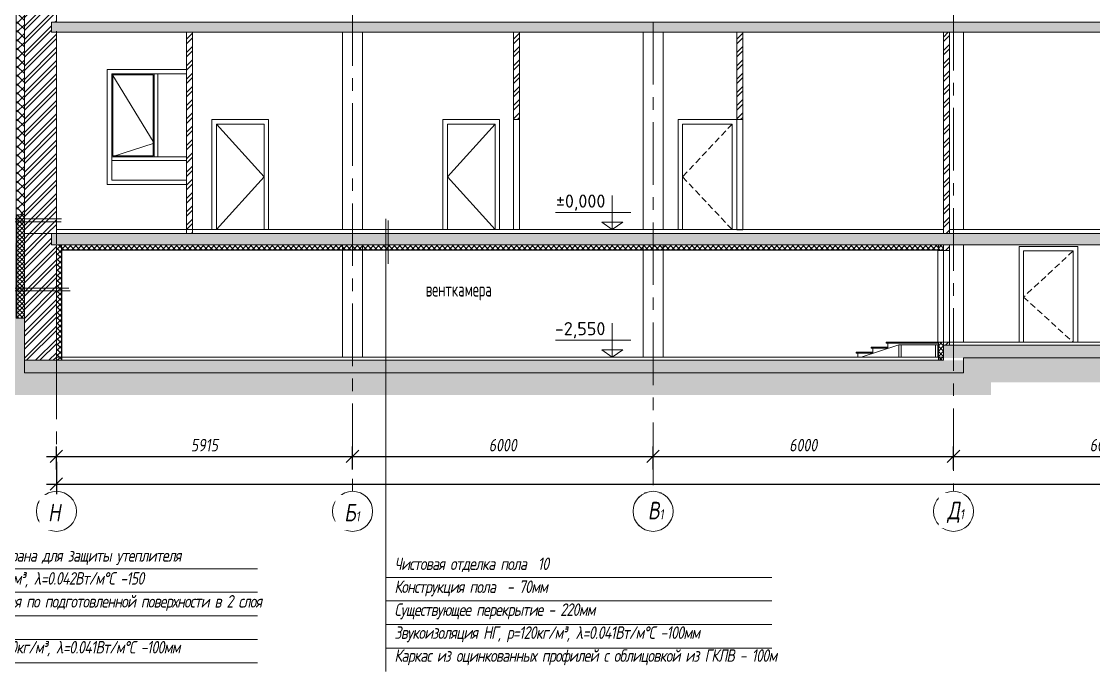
# Model space of a CAD drawing. Header units: millimetres. Extents: x 0 to 9483559, y -180456 to 305735.
# Drawn here: x 603718 to 625128, y 32553 to 45536 of the extents above; entities that cross this region are included whole.
import ezdxf

# ---------------------------------------------------------------- set-up
doc = ezdxf.new("R2010")
doc.units = ezdxf.units.MM
for name, pattern in [('01_base$0$DASHED2', [0.375, 0.25, -0.125]), ('CENTER', [2, 1.25, -0.25, 0.25, -0.25]), ('CONTI', [0])]:
    doc.linetypes.add(name, pattern=pattern)
doc.layers.add('PDF _0', color=7, linetype='Continuous')
doc.layers.add('АР_Перегородки кирпич', color=34, linetype='Continuous')
for name, color, linetype, lineweight in [('АР_Выноски АПР', 5, 'Continuous', 5), ('АР_Двери', 7, 'Continuous', 0), ('АР_Окна', 4, 'Continuous', 9), ('АР_Оси', 7, 'Continuous', 25), ('АР_Сети', 250, 'Continuous', 30), ('СТЕНЫ кирпич ЛИДЕР', 250, 'Continuous', 15), ('Штриховка', 7, 'Continuous', 5)]:
    doc.layers.add(name, color=color, linetype=linetype, lineweight=lineweight)
doc.styles.add('ISOCPEUR', font='', dxfattribs={"height": 250})
doc.styles.add('PDF ISOCPEUR', font='isocpeur.ttf')
doc.styles.add('ГОСТ 2.304', font='CS_Gost2304.shx', dxfattribs={"oblique": 10})
doc.styles.add('М2', font='CS_Gost2304.shx')
doc.styles.get('ISOCPEUR').set_extended_font_data('ISOCPEUR', italic=True)
doc.dimstyles.new('СПДС', dxfattribs={"dimscale": 100, "dimtxt": 2.5, "dimasz": 2.5, "dimexe": 2, "dimexo": 0.625, "dimgap": 1, "dimtad": 1, "dimdec": 0, "dimrnd": 5, "dimtxsty": 'ГОСТ 2.304', "dimblk": 'OBLIQUE', "dimblk1": 'OBLIQUE', "dimblk2": 'OBLIQUE', "dimcen": 2.5, "dimdle": 2, "dimadec": 0, "dimazin": 2, "dimtfac": 0.75, "dimtdec": 4, "dimtmove": 1, "dimatfit": 3, "dimfxl": 1, "dimtfill": 1, "dimtolj": 1, "dimarcsym": 1})
pattern_1 = [(45, (162667.57, -247225.46), (-123.743687, 123.743687), []), (45, (162791.32, -247225.46), (-123.743687, 123.743687), [218.75, -43.75, 0, -43.75])]
pattern_2 = [(45, (162667.57, -247176.1), (-132.58252, 132.58252), []), (45, (162755.96, -247176.1), (-132.58252, 132.58252), [])]

# ---------------------------------------------------------------- blocks, each defined once
blk = doc.blocks.new('_Oblique')
at = {"color": 0, "linetype": 'ByBlock', "lineweight": -2}
blk.add_line((-0.5, -0.5), (0.5, 0.5), dxfattribs=at)
blk = doc.blocks.new('*D372')
at = {"layer": 'Defpoints', "color": 0, "linetype": 'ByBlock', "lineweight": 9, "transparency": 16777216}
for p in [(610331, 36850), (604416, 36527), (610331, 36527)]:
    blk.add_point(p, dxfattribs=at)
at = {"layer": 'АР_Оси', "color": 0, "linetype": 'ByBlock', "lineweight": -2, "transparency": 16777216}
for p, q in [((604416, 36590), (604416, 37050)), ((610331, 36590), (610331, 37050)), ((604216, 36850), (610531, 36850))]:
    blk.add_line(p, q, dxfattribs=at)
at = {"layer": 'АР_Оси', "color": 0, "linetype": 'ByBlock', "lineweight": -2, "transparency": 16777216, "xscale": 250, "yscale": 250, "zscale": 250, "rotation": 180}
blk.add_blockref('_Oblique', (604416, 36850), dxfattribs=at)
at = {"layer": 'АР_Оси', "color": 0, "linetype": 'ByBlock', "lineweight": -2, "transparency": 16777216, "xscale": 250, "yscale": 250, "zscale": 250}
blk.add_blockref('_Oblique', (610331, 36850), dxfattribs=at)
at = {"layer": 'АР_Оси', "color": 0, "linetype": 'ByBlock', "lineweight": 9, "transparency": 16777216, "insert": (607374, 37075), "char_height": 250, "attachment_point": 5, "style": 'ГОСТ 2.304', "bg_fill": 3, "box_fill_scale": 1.1, "bg_fill_color": 256, "bg_fill_true_color": 13158600, "bg_fill_transparency": 0}
blk.add_mtext('\\A1;5915', dxfattribs=at)
blk = doc.blocks.new('*D373')
at = {"layer": 'Defpoints', "color": 0, "linetype": 'ByBlock', "lineweight": 9, "transparency": 16777216}
for p in [(616331, 36850), (610331, 36527), (616331, 36527)]:
    blk.add_point(p, dxfattribs=at)
at = {"layer": 'АР_Оси', "color": 0, "linetype": 'ByBlock', "lineweight": -2, "transparency": 16777216}
for p, q in [((610331, 36590), (610331, 37050)), ((616331, 36590), (616331, 37050)), ((610131, 36850), (616531, 36850))]:
    blk.add_line(p, q, dxfattribs=at)
at = {"layer": 'АР_Оси', "color": 0, "linetype": 'ByBlock', "lineweight": -2, "transparency": 16777216, "xscale": 250, "yscale": 250, "zscale": 250, "rotation": 180}
blk.add_blockref('_Oblique', (610331, 36850), dxfattribs=at)
at = {"layer": 'АР_Оси', "color": 0, "linetype": 'ByBlock', "lineweight": -2, "transparency": 16777216, "xscale": 250, "yscale": 250, "zscale": 250}
blk.add_blockref('_Oblique', (616331, 36850), dxfattribs=at)
at = {"layer": 'АР_Оси', "color": 0, "linetype": 'ByBlock', "lineweight": 9, "transparency": 16777216, "insert": (613331, 37075), "char_height": 250, "attachment_point": 5, "style": 'ГОСТ 2.304', "bg_fill": 3, "box_fill_scale": 1.1, "bg_fill_color": 256, "bg_fill_true_color": 13158600, "bg_fill_transparency": 0}
blk.add_mtext('\\A1;6000', dxfattribs=at)
blk = doc.blocks.new('*D374')
at = {"layer": 'Defpoints', "color": 0, "linetype": 'ByBlock', "lineweight": 9, "transparency": 16777216}
for p in [(622331, 36850), (616331, 36527), (622331, 36527)]:
    blk.add_point(p, dxfattribs=at)
at = {"layer": 'АР_Оси', "color": 0, "linetype": 'ByBlock', "lineweight": -2, "transparency": 16777216}
for p, q in [((616331, 36590), (616331, 37050)), ((622331, 36590), (622331, 37050)), ((616131, 36850), (622531, 36850))]:
    blk.add_line(p, q, dxfattribs=at)
at = {"layer": 'АР_Оси', "color": 0, "linetype": 'ByBlock', "lineweight": -2, "transparency": 16777216, "xscale": 250, "yscale": 250, "zscale": 250, "rotation": 180}
blk.add_blockref('_Oblique', (616331, 36850), dxfattribs=at)
at = {"layer": 'АР_Оси', "color": 0, "linetype": 'ByBlock', "lineweight": -2, "transparency": 16777216, "xscale": 250, "yscale": 250, "zscale": 250}
blk.add_blockref('_Oblique', (622331, 36850), dxfattribs=at)
at = {"layer": 'АР_Оси', "color": 0, "linetype": 'ByBlock', "lineweight": 9, "transparency": 16777216, "insert": (619331, 37075), "char_height": 250, "attachment_point": 5, "style": 'ГОСТ 2.304', "bg_fill": 3, "box_fill_scale": 1.1, "bg_fill_color": 256, "bg_fill_true_color": 13158600, "bg_fill_transparency": 0}
blk.add_mtext('\\A1;6000', dxfattribs=at)
blk = doc.blocks.new('*D375')
at = {"layer": 'Defpoints', "color": 0, "linetype": 'ByBlock', "lineweight": 9, "transparency": 16777216}
for p in [(628331, 36850), (622331, 36527), (628331, 36527)]:
    blk.add_point(p, dxfattribs=at)
at = {"layer": 'АР_Оси', "color": 0, "linetype": 'ByBlock', "lineweight": -2, "transparency": 16777216}
for p, q in [((622331, 36590), (622331, 37050)), ((628331, 36590), (628331, 37050)), ((622131, 36850), (628531, 36850))]:
    blk.add_line(p, q, dxfattribs=at)
at = {"layer": 'АР_Оси', "color": 0, "linetype": 'ByBlock', "lineweight": -2, "transparency": 16777216, "xscale": 250, "yscale": 250, "zscale": 250, "rotation": 180}
blk.add_blockref('_Oblique', (622331, 36850), dxfattribs=at)
at = {"layer": 'АР_Оси', "color": 0, "linetype": 'ByBlock', "lineweight": -2, "transparency": 16777216, "xscale": 250, "yscale": 250, "zscale": 250}
blk.add_blockref('_Oblique', (628331, 36850), dxfattribs=at)
at = {"layer": 'АР_Оси', "color": 0, "linetype": 'ByBlock', "lineweight": 9, "transparency": 16777216, "insert": (625331, 37075), "char_height": 250, "attachment_point": 5, "style": 'ГОСТ 2.304', "bg_fill": 3, "box_fill_scale": 1.1, "bg_fill_color": 256, "bg_fill_true_color": 13158600, "bg_fill_transparency": 0}
blk.add_mtext('\\A1;6000', dxfattribs=at)
blk = doc.blocks.new('*D377')
at = {"layer": 'Defpoints', "color": 0, "linetype": 'ByBlock', "lineweight": 9, "transparency": 16777216}
for p in [(604416, 36805), (652331, 36700), (652331, 36297)]:
    blk.add_point(p, dxfattribs=at)
at = {"layer": 'АР_Оси', "color": 0, "linetype": 'ByBlock', "lineweight": -2, "transparency": 16777216}
for p, q in [((604416, 36742), (604416, 36097)), ((652331, 36638), (652331, 36097)), ((604216, 36297), (652531, 36297))]:
    blk.add_line(p, q, dxfattribs=at)
at = {"layer": 'АР_Оси', "color": 0, "linetype": 'ByBlock', "lineweight": -2, "transparency": 16777216, "xscale": 250, "yscale": 250, "zscale": 250, "rotation": 180}
blk.add_blockref('_Oblique', (604416, 36297), dxfattribs=at)
at = {"layer": 'АР_Оси', "color": 0, "linetype": 'ByBlock', "lineweight": -2, "transparency": 16777216, "xscale": 250, "yscale": 250, "zscale": 250}
blk.add_blockref('_Oblique', (652331, 36297), dxfattribs=at)
at = {"layer": 'АР_Оси', "color": 0, "linetype": 'ByBlock', "lineweight": 9, "transparency": 16777216, "insert": (627587, 36522), "char_height": 250, "attachment_point": 5, "style": 'ГОСТ 2.304', "bg_fill": 3, "box_fill_scale": 1.1, "bg_fill_color": 256, "bg_fill_true_color": 13158600, "bg_fill_transparency": 0}
blk.add_mtext('\\A1;47915', dxfattribs=at)
blk = doc.blocks.new('A$Cd8d14d9d')
at = {"lineweight": 9, "ltscale": 150}
for p, q in [((0, 682), (0, 0)), ((-372, 341), (1132, 341)), ((-380, 0), (380, 0))]:
    blk.add_line(p, q, dxfattribs=at)
blk.add_lwpolyline([(0, 0), (210, 147), (-210, 147), (0, 0)], dxfattribs=at)

msp = doc.modelspace()

# ---------------------------------------------------------------- hatches: boundary and pattern name
at = {"lineweight": 9, "ltscale": 40, "true_color": 0x383e42}
h = msp.add_hatch(dxfattribs=at)
h.set_pattern_fill('ANSI32', color=250, scale=500, angle=360)
h.set_pattern_definition(pattern_2)
h.paths.add_polyline_path([(604422.2, 55067.5), (604157, 55067.5), (604157, 54156.3), (604416.3, 54156.3), (604416.3, 53978.5), (603776.3, 53978.5), (603776.2, 53579.8), (604416.3, 53577.6), (604416.2, 45518.5), (604316.3, 45518.5), (604316.3, 45318.5), (604416.3, 45318.5), (604416.3, 41298.5), (604416.3, 41298.5), (604416.3, 41298.5), (604416.3, 41298.5), (604416.3, 41298.5), (604416.3, 41298.5), (603776.4, 41299.3), (603776.3, 55216.3), (604422.2, 55216.3)])
at = {"lineweight": 9, "ltscale": 100, "transparency": 33554687}
h = msp.add_hatch(dxfattribs=at)
h.set_pattern_fill('ANSI35', color=0, scale=700)
h.set_pattern_definition([(45, (162667.57, -247155.5), (-123.743687, 123.743687), []), (45, (162791.32, -247155.5), (-123.743687, 123.743687), [218.75, -43.75, 0, -43.75])])
h.paths.add_polyline_path([(652179.1, 45518.4), (604316.3, 45518.5), (604316.3, 45318.5), (615756.4, 45318.4), (615793.7, 45318.4), (652179.1, 45318.4)])
at = {"lineweight": 9, "ltscale": 40, "true_color": 0x383e42}
h = msp.add_hatch(dxfattribs=at)
h.set_pattern_fill('ANSI32', color=250, scale=500, angle=360)
h.set_pattern_definition([(45, (141547.49, -251373.48), (-132.58252, 132.58252), []), (45, (141635.88, -251373.48), (-132.58252, 132.58252), [])])
h.paths.add_polyline_path([(607131.1, 45318.5), (607131.2, 41298.5), (607011.4, 41298.5), (607011.2, 45318.5)])
h = msp.add_hatch(dxfattribs=at)
h.set_pattern_fill('ANSI32', color=250, scale=500, angle=360)
h.set_pattern_definition([(45, (148082.44, -251373.49), (-132.58252, 132.58252), []), (45, (148170.83, -251373.49), (-132.58252, 132.58252), [])])
h.paths.add_polyline_path([(613666, 45318.5), (613665.9, 43577.4), (613546.1, 43577.4), (613546.1, 45318.5)])
h = msp.add_hatch(dxfattribs=at)
h.set_pattern_fill('ANSI32', color=250, scale=500, angle=360)
h.set_pattern_definition([(45, (152537.45, -251373.49), (-132.58252, 132.58252), []), (45, (152625.84, -251373.49), (-132.58252, 132.58252), [])])
h.paths.add_polyline_path([(618121, 45318.5), (618121, 43577.4), (618001.1, 43577.4), (618001.1, 45318.5)])
h = msp.add_hatch(dxfattribs=at)
h.set_pattern_fill('ANSI32', color=250, scale=500, angle=360)
h.set_pattern_definition([(45, (156666.5, -251331.49), (-132.58252, 132.58252), []), (45, (156754.89, -251331.49), (-132.58252, 132.58252), [])])
h.paths.add_polyline_path([(622250, 45318.5), (622250, 41298.5), (622130.1, 41298.5), (622130.1, 45318.5)])
h = msp.add_hatch(dxfattribs=at)
h.set_pattern_fill('EARTH', color=250, scale=2000, angle=45)
h.set_pattern_definition([(45, (162667.57, -247175.46), (0, 707.1068), [500, -500]), (45, (162535, -247042.87), (0, 707.1068), [500, -500]), (45, (162402.4, -246910.3), (0, 707.1068), [500, -500]), (135, (162402.4, -246821.9), (-707.1068, 6e-14), [500, -500]), (135, (162535, -246689.3), (-707.1068, 6e-14), [500, -500]), (135, (162667.57, -246556.74), (-707.1068, 6e-14), [500, -500])])
h.paths.add_polyline_path([(653383.8, 39912.7), (659818.3, 39912.7), (659818.3, 40519.2), (652741.3, 40519.2), (652741.3, 38868.4), (622531.3, 38867.8), (622531.3, 38570.6), (603776.4, 38569.5), (603776.3, 39610.6), (603616.3, 39610.6), (603616.3, 41108.5), (597549.8, 41108.5), (597549.8, 40418.8), (602948, 40418.8), (602948, 38077.8), (623081.7, 38077.8), (623081.7, 38327.9), (653383.8, 38327.9)])
h = msp.add_hatch(dxfattribs=at)
h.set_pattern_fill('ANSI32', color=250, scale=500, angle=360)
h.set_pattern_definition(pattern_2)
h.paths.add_polyline_path([(604316.3, 41298.5), (604416.3, 41298.5), (604416.3, 41298.5), (603776.3, 41300.1), (603776.3, 38768.2), (604416.3, 38768.2), (604416.3, 41077.4), (604407.3, 41077.4), (604316.3, 41077.4)])
at = {"lineweight": 9, "ltscale": 100, "transparency": 33554687}
h = msp.add_hatch(dxfattribs=at)
h.set_pattern_fill('ANSI35', color=0, scale=700)
h.set_pattern_definition([(45, (162900.07, -247175.06), (-123.743687, 123.743687), []), (45, (163023.81, -247175.06), (-123.743687, 123.743687), [218.75, -43.75, 0, -43.75])])
h.paths.add_polyline_path([(652178.3, 41298.5), (604316.2, 41298.4), (604316.3, 41077.4), (616108.9, 41077.4), (604315.8, 41077.4), (652179.6, 41077.4)])
at = {"lineweight": 9, "ltscale": 40, "true_color": 0x383e42}
h = msp.add_hatch(dxfattribs=at)
h.set_pattern_fill('ANSI32', color=250, scale=500, angle=360)
h.set_pattern_definition([(45, (156667.44, -255632.24), (-132.58252, 132.58252), []), (45, (156755.83, -255632.24), (-132.58252, 132.58252), [])])
h.paths.add_polyline_path([(622251.2, 41077.4), (622251.2, 40960.6), (622131.3, 40960.6), (622131.3, 41077.4)])
h = msp.add_hatch(dxfattribs=at)
h.set_pattern_fill('ANSI32', color=250, scale=500, angle=360)
h.set_pattern_definition([(45, (156667.44, -257524.71), (-132.58252, 132.58252), []), (45, (156755.83, -257524.71), (-132.58252, 132.58252), [])])
h.paths.add_polyline_path([(622251.2, 39128.1), (622251.2, 39068.1), (622131.3, 39068.1), (622131.3, 39128.1)])
at = {"lineweight": 9, "ltscale": 100, "transparency": 33554687}
h = msp.add_hatch(dxfattribs=at)
h.set_pattern_fill('ANSI35', color=0, scale=700)
h.set_pattern_definition(pattern_1)
h.paths.add_polyline_path([(622131.3, 39068.1), (652591.3, 39068.1), (652591.3, 38819.5), (622131.3, 38816.7)])
h = msp.add_hatch(dxfattribs=at)
h.set_pattern_fill('ANSI35', color=0, scale=700)
h.set_pattern_definition(pattern_1)
h.paths.add_polyline_path([(603776.3, 38768.2), (622531.2, 38768.3), (622531.3, 38520.1), (603776.4, 38520.1)])
at = {"layer": 'Штриховка', "lineweight": 9, "transparency": 33554636}
h = msp.add_hatch(dxfattribs=at)
h.set_pattern_fill('ANSI37', color=256, scale=1000)
h.set_pattern_definition([(45, (471855.82, -251560.57), (-88.388348, 88.388348), []), (135, (471855.82, -251560.57), (-88.388348, -88.388348), [])])
h.paths.add_polyline_path([(603626.3, 41677), (603776.3, 41676.9), (603776.3, 55218.4), (603626.3, 55218.5)])
h = msp.add_hatch(dxfattribs=at)
h.set_pattern_fill('ANSI37', color=256, scale=500)
h.set_pattern_definition([(45, (425403.7, -251560.526), (-44.194174, 44.194174), []), (135, (425403.7, -251560.526), (-44.194174, -44.194174), [])])
h.paths.add_polyline_path([(603776.2, 41676.9), (603776.2, 39610.6), (603626.4, 39610.6), (603626.4, 41676.9)])
h = msp.add_hatch(dxfattribs=at)
h.set_pattern_fill('ANSI37', color=256, scale=600, angle=90)
h.set_pattern_definition([(135, (892669.12, -557166.36), (-53.033009, -53.033009), []), (225, (892669.12, -557166.36), (53.033009, -53.033009), [])])
h.paths.add_polyline_path([(604416.3, 39978.4), (604416.3, 38768.1), (604516.3, 38768.1), (604516.3, 39978.4)])
h.paths.add_polyline_path([(604416.3, 40378.4), (604416.3, 39978.4), (604516.3, 39978.4), (604516.3, 40378.4)])
h.paths.add_polyline_path([(604416.3, 41076.9), (604416.3, 40378.4), (604516.3, 40378.4), (604516.3, 41076.9)])
h = msp.add_hatch(dxfattribs=at)
h.set_pattern_fill('ANSI37', color=256, scale=600)
h.set_pattern_definition([(45, (162667.57, -247175.456), (-53.033009, 53.033009), []), (135, (162667.57, -247175.456), (-53.033009, -53.033009), [])])
h.paths.add_polyline_path([(622028, 41077.4), (604516.3, 41077.4), (604516.3, 40977.4), (616108.9, 40977.4), (604516.3, 40977.4), (622028.6, 40977.4)])
h = msp.add_hatch(dxfattribs=at)
h.set_pattern_fill('ANSI37', color=256, scale=600)
h.set_pattern_definition([(45, (42162.04, -247175.45), (-53.033009, 53.033009), []), (135, (42162.04, -247175.45), (-53.033009, -53.033009), [])])
h.paths.add_polyline_path([(622028.3, 41077.4), (622028.3, 40960.6), (622131.3, 40960.6), (622131.3, 41077.4)])
h = msp.add_hatch(dxfattribs=at)
h.set_pattern_fill('ANSI37', color=256, scale=600)
h.set_pattern_definition([(45, (42162.06, -249124.75), (-53.033009, 53.033009), []), (135, (42162.06, -249124.75), (-53.033009, -53.033009), [])])
h.paths.add_polyline_path([(622028.3, 39129.2), (622028.3, 38768.1), (622131.3, 38768.1), (622131.3, 39129.2)])

# ---------------------------------------------------------------- linework, layer by layer
at = {"lineweight": 9, "ltscale": 150}
for p, q in [((604416.3, 41298.5), (603776.3, 41300.1)), ((604416.3, 41076.9, 0), (604416.3, 38768.1, 2.4)), ((604516.3, 41076.9, 0), (604516.3, 38768.1, 2.4)), ((604516.3, 40977.4, 0.1), (622028.3, 40977.4, -1.2)), ((604516.3, 40965.4, 0.1), (622015.7, 40965.4, 0)), ((604526.3, 40965.4, 0.1), (604526.3, 38768.1, 2.4)), ((622016.3, 40960.6, -1.2), (622016.3, 40977.4, -1.2)), ((622028.3, 40960.6, -1.2), (622016.3, 40960.6, -1.2)), ((621238.2, 39079.2), (620484.8, 38828.1)), ((621283.9, 39079.2), (622028.4, 39079.2, -1.2)), ((622251.3, 39129.2), (652081.3, 39129.2, 1.2)), ((604416.3, 38828.1), (622131.3, 38828.1))]:
    msp.add_line(p, q, dxfattribs=at)
for points in [[(603616.3, 39610.6), (603776.3, 39610.6), (603776.3, 55218.5), (603616.3, 55218.5)], [(603626.4, 41676.9), (603776.3, 41676.9), (603776.3, 39610.6), (603626.4, 39610.6)], [(620688.2, 39009.2), (621018.3, 39009.2), (621018.3, 39029.2), (620688.2, 39029.2)], [(620988.2, 39109.2), (622028.4, 39109.2), (622028.4, 39129.2), (620988.2, 39129.2)], [(621238.2, 39079.2), (621283.9, 39079.2), (621283.9, 38828.1), (621238.2, 38828.1)], [(621970.5, 39079.2), (622016.3, 39079.2), (622016.3, 38828.1), (621970.5, 38828.1)], [(620388.2, 38909.2), (620718.2, 38909.2), (620718.2, 38929.2), (620388.2, 38929.2)]]:
    msp.add_lwpolyline(points, close=True, dxfattribs=at)
for points in [[(603776.3, 45518.5), (603776.3, 45518.5), (603776.3, 38768.2), (604416.3, 38768.2), (604416.3, 41077.4)], [(604416.3, 45518.5), (604316.3, 45518.5)], [(604416.3, 41298.5), (604416.3, 45318.5)], [(620718.2, 39009.2), (620718.2, 38929.2)], [(621018.2, 39109.2), (621018.2, 39029.2)], [(620418.2, 38909.2), (620418.2, 38828.1)]]:
    msp.add_lwpolyline(points, dxfattribs=at)
at = {"color": 3, "lineweight": 9, "ltscale": 150}
for points in [[(610131.3, 41378.1), (610531.3, 41378.1), (610531.3, 45318.5), (610131.3, 45318.5)], [(616131.3, 41378.1), (616531.3, 41378.1), (616531.3, 45318.5), (616131.3, 45318.5)]]:
    msp.add_lwpolyline(points, close=True, dxfattribs=at)
msp.add_lwpolyline([(622250, 41378.5), (622530, 41378.5), (622530, 45318.5), (622130, 45318.5), (622130, 41378.1)], dxfattribs=at)
at = {"color": 3, "lineweight": 9, "ltscale": 150, "elevation": -1.2}
for points in [[(610131.3, 38828.1), (610531.3, 38828.1), (610531.3, 41077.4), (610131.3, 41077.4)], [(616131.3, 38828.1), (616531.3, 38828.1), (616531.3, 41077.4), (616131.3, 41077.4)], [(622131.3, 39129.2), (622531.3, 39129.2), (622531.3, 41077.4), (622131.3, 41077.4)]]:
    msp.add_lwpolyline(points, close=True, dxfattribs=at)
at = {"lineweight": 9, "ltscale": 150, "elevation": -1.2}
for points in [[(622131.2, 40960.6), (622028.3, 40960.6), (622028.3, 41077.4), (622131.2, 41077.4)], [(622131.3, 38768.1), (622028.3, 38768.1), (622028.4, 39129.2), (622131.6, 39129.2)]]:
    msp.add_lwpolyline(points, close=True, dxfattribs=at)
at = {"layer": 'АР_Выноски АПР', "lineweight": 9}
for p, q in [((610998.2, 34431.9, 0.2), (618706.1, 34431.9, 0.2)), ((610998.2, 33962.1, 0.2), (618706.1, 33962.1, 0.2)), ((610998.2, 33492.3, 0.2), (618706.1, 33492.3, 0.2)), ((610998.2, 33022.5, 0.2), (618706.1, 33022.5, 0.2))]:
    msp.add_line(p, q, dxfattribs=at)
for points in [[(604517.3, 41591.2), (600591.7, 41591.2), (600591.7, 46978.2)], [(604511.3, 41536.5), (603393.3, 41536.5)], [(611044, 40696.2), (611044, 41561.3)], [(604664.9, 40209.9), (603393.3, 40209.9)], [(608432.9, 34135.9), (600591.7, 34135.9), (600591.7, 34605.9), (608432.9, 34605.9)], [(608432.9, 33195.9), (600591.7, 33195.9), (600591.7, 33665.9), (608432.9, 33665.9)], [(608432.9, 32725.9), (600591.7, 32725.9), (600591.7, 33195.9), (608432.9, 33195.9)]]:
    msp.add_lwpolyline(points, dxfattribs=at)
at = {"layer": 'АР_Двери', "lineweight": 9, "ltscale": 150}
for points in [[(607522.3, 41377.7), (608652.5, 41377.7), (608652.5, 43577), (607522.3, 43577)], [(607612.3, 41377.7), (608562.5, 41377.7), (608562.5, 43487), (607612.3, 43487)], [(613265.4, 41378.1), (612135.2, 41378.1), (612135.2, 43577.4), (613265.4, 43577.4)], [(613175.4, 41378.1), (612225.2, 41378.1), (612225.2, 43487.4), (613175.4, 43487.4)], [(613546.3, 43577.4), (613666.3, 43577.4), (613666.3, 41377.7), (613546.3, 41377.7)], [(616831.3, 41378.1), (618001.3, 41378.1), (618001.3, 43577.4), (616831.3, 43577.4)], [(616921.3, 41378.1), (617911.3, 41378.1), (617911.3, 43487.4), (616921.3, 43487.4)], [(618001.3, 43577.1), (618121.3, 43577.1), (618121.3, 41377.4), (618001.3, 41377.4)], [(623641.3, 39128.1), (624811.3, 39128.1), (624811.2, 41042.4), (623641.2, 41042.4)], [(623731.3, 39128.1), (624721.3, 39128.1), (624721.2, 40952.4), (623731.2, 40952.4)]]:
    msp.add_lwpolyline(points, close=True, dxfattribs=at)
for points in [[(607612.3, 43487), (608562.5, 42432.4), (607612.3, 41377.7)], [(613175.4, 43487.4), (612225.2, 42432.8), (613175.5, 41378.1)]]:
    msp.add_lwpolyline(points, dxfattribs=at)
at = {"layer": 'АР_Двери', "linetype": '01_base$0$DASHED2', "lineweight": 9, "ltscale": 500}
for points in [[(617911.3, 43487.4), (616921.3, 42432.8), (617911.3, 41378.1)], [(624721.2, 40952.4), (623731.2, 40032.8), (624721.3, 39128.1)]]:
    msp.add_lwpolyline(points, dxfattribs=at)
at = {"layer": 'АР_Двери', "lineweight": 9, "ltscale": 150, "elevation": -1.2}
msp.add_lwpolyline([(622016.3, 40960.6), (622251.3, 40960.6), (622251.3, 39129.2), (622016.3, 39129.2)], close=True, dxfattribs=at)
at = {"layer": 'АР_Окна', "lineweight": 9, "ltscale": 150}
for points in [[(607011.3, 44578.2), (605431.3, 44578.2), (605431.3, 42278.2), (607011.3, 42278.2)], [(607011.3, 44488.2), (605521.3, 44488.2), (605521.3, 42368.2), (607011.3, 42368.2)], [(605521.3, 44488.2), (606369.8, 43102.2), (605521.3, 42832.5)]]:
    msp.add_lwpolyline(points, dxfattribs=at)
for points in [[(605541.3, 42852.5), (606349.8, 42852.5), (606349.8, 44468.2), (605541.3, 44468.2)], [(606439.8, 44488.2), (606369.8, 44488.2), (606369.8, 42832.5), (606439.8, 42832.5)], [(605521.3, 42760.1), (607011.3, 42760.1), (607011.3, 42832.5), (605521.3, 42832.5)]]:
    msp.add_lwpolyline(points, close=True, dxfattribs=at)
at = {"layer": 'АР_Оси', "color": 6, "linetype": 'CENTER', "lineweight": 9, "ltscale": 1000}
for p, q in [((622331.3, 65808.4), (622331.3, 36158.3)), ((604416.3, 60844.2), (604416.3, 36158.3))]:
    msp.add_line(p, q, dxfattribs=at)
at = {"layer": 'АР_Оси', "color": 6, "linetype": 'CONTI', "lineweight": 9, "ltscale": 1000}
for centre in [(604416.3, 35752.8), (610331.3, 35752.8), (622331.3, 35752.8)]:
    msp.add_circle(centre, 400, dxfattribs=at)
at = {"layer": 'АР_Перегородки кирпич', "lineweight": 9, "ltscale": 100}
for points in [[(607011.3, 41298.5), (607131.3, 41298.5), (607131.3, 45318.5), (607011.3, 45318.5)], [(613546.3, 43577.4), (613666.3, 43577.4), (613666.3, 45318.5), (613546.3, 45318.5)], [(618001.3, 43577.1), (618121.3, 43577.1), (618121.3, 45318.5), (618001.3, 45318.5)], [(622130, 41298.5), (622250, 41298.5), (622250, 45318.5), (622130, 45318.5)]]:
    msp.add_lwpolyline(points, close=True, dxfattribs=at)
at = {"layer": 'АР_Перегородки кирпич', "lineweight": 9, "ltscale": 100, "elevation": -1.2}
for points in [[(622131.3, 40960.6), (622251.3, 40960.6), (622251.3, 41077.4), (622131.3, 41077.4)], [(622131.6, 39068.1), (622251.6, 39068.1), (622251.6, 39129.2), (622131.6, 39129.2)]]:
    msp.add_lwpolyline(points, close=True, dxfattribs=at)
at = {"layer": 'СТЕНЫ кирпич ЛИДЕР', "lineweight": 9, "ltscale": 100}
for p, q in [((604416.3, 41377.7), (622130, 41377.8)), ((622250, 41378.5, 0.4), (630671.8, 41378.5, 0.4))]:
    msp.add_line(p, q, dxfattribs=at)
for points in [[(604416.3, 45518.5), (604416.3, 53778.5)], [(622131.3, 38768.1), (622131.3, 39068.1), (652591.3, 39068.1), (652591.2, 38819.2), (622531.2, 38817)]]:
    msp.add_lwpolyline(points, dxfattribs=at)
for points in [[(604316.3, 45318.5), (652179.1, 45318.5), (652179.1, 45518.5), (604316.3, 45518.5)], [(604316.3, 41077.4), (652179.1, 41077.4), (652179.1, 41298.5), (604316.3, 41298.5)]]:
    msp.add_lwpolyline(points, close=True, dxfattribs=at)
at = {"layer": 'СТЕНЫ кирпич ЛИДЕР', "lineweight": 9, "ltscale": 100, "elevation": -0.4}
msp.add_lwpolyline([(622531.2, 38817), (622531.3, 38520.1), (603776.4, 38520.1), (603776.3, 38768.2), (622131.3, 38768.1)], dxfattribs=at)

# ---------------------------------------------------------------- block references
at = {"lineweight": 9, "ltscale": 150, "xscale": -1, "rotation": 359.9992924696829}
for p in [(615515.5, 41378.1), (615515.5, 38829.6, 0.8)]:
    msp.add_blockref('A$Cd8d14d9d', p, dxfattribs=at)

# ---------------------------------------------------------------- texts
at = {"layer": 'PDF _0', "lineweight": 9, "insert": (615379.9, 41756.4), "char_height": 262.49, "attachment_point": 9, "rotation": 0.00261, "style": 'PDF ISOCPEUR'}
msp.add_mtext('%%P0,000', dxfattribs=at)
at = {"layer": 'PDF _0', "lineweight": 9, "insert": (615379.9, 39207.9, 0.8), "char_height": 262.49, "attachment_point": 9, "style": 'PDF ISOCPEUR'}
msp.add_mtext('-2,550', dxfattribs=at)
at = {"layer": 'АР_Выноски АПР', "lineweight": 9, "char_height": 250, "width": 14150.854, "attachment_point": 1, "line_spacing_factor": 1.1, "style": 'ISOCPEUR'}
for s, insert in [('\\pxse1.125;{\\W0.8;\\T0.9;Профилированная мембрана для защиты утеплителя \\PПеностекло, р=80-100кг/м³, λ=0.042Вт/м°С -150 \\PГидроизоляция битумная по подготовленной поверхности в 2 слоя \\PСуществующая стена \\PЗвукоизоляция НГ, р=120кг/м³, λ=0.041Вт/м°С -100мм }', (600788.9, 34997.1)), ('\\pxse1.125;{\\W0.8;\\T0.9;Чистовая отделка пола  10\\PКонструкция пола  - 70мм \\PСуществующее перекрытие - 220мм \\PЗвукоизоляция НГ, р=120кг/м³, λ=0.041Вт/м°С -100мм \\PКаркас из оцинкованных профилей с облицовкой из ГКЛВ - 100м}', (611166.2, 34830.9, 0.2))]:
    msp.add_mtext(s, dxfattribs=dict(at, insert=insert))
at = {"layer": 'АР_Оси', "color": 6, "linetype": 'CONTI', "lineweight": 9, "ltscale": 1000, "insert": (616225.8, 35943.1), "char_height": 350, "width": 123.867, "attachment_point": 1, "line_spacing_factor": 1.149209, "style": 'ГОСТ 2.304', "bg_fill": 2}
msp.add_mtext('В{\\H0.57143x;1}', dxfattribs=at)
at = {"layer": 'АР_Сети', "lineweight": 9, "ltscale": 10, "style": 'М2', "width": 0.8}
msp.add_text('венткамера', height=285.69, dxfattribs=at).set_placement((611793, 40041.6))

# ---------------------------------------------------------------- next in the draw order: linework, layer by layer
at = {"layer": 'АР_Оси', "color": 6, "linetype": 'CENTER', "lineweight": 9, "ltscale": 1000}
msp.add_line((616331.3, 67524), (616331.3, 36158.3), dxfattribs=at)
at = {"layer": 'АР_Оси', "color": 6, "linetype": 'CONTI', "lineweight": 9, "ltscale": 1000}
msp.add_circle((616331.3, 35752.8), 400, dxfattribs=at)

# ---------------------------------------------------------------- next in the draw order: texts
at = {"layer": 'АР_Оси', "color": 6, "linetype": 'CONTI', "lineweight": 9, "ltscale": 1000, "char_height": 350, "width": 123.867, "attachment_point": 1, "line_spacing_factor": 1.149209, "style": 'ГОСТ 2.304', "bg_fill": 2}
for s, insert in [('Н', (604248.3, 35902.8)), ('Д{\\H0.57143x;1}', (622206.9, 35943.1))]:
    msp.add_mtext(s, dxfattribs=dict(at, insert=insert))

# ---------------------------------------------------------------- next in the draw order: dimensions: what is measured, and where the dimension line sits
at = {"layer": 'АР_Оси', "color": 18, "linetype": 'ByBlock', "lineweight": 9, "true_color": 0x000000}
dim = msp.add_linear_dim(base=(610331.3, 36850.1), p1=(604416.3, 36527.3), p2=(610331.3, 36527.3), dimstyle='СПДС', dxfattribs=at)
dim.commit()
dim.dimension.update_dxf_attribs({"geometry": '*D372', "text_midpoint": (607373.8, 37075.1)})

# ---------------------------------------------------------------- next in the draw order: linework, layer by layer
at = {"layer": 'АР_Оси', "color": 6, "linetype": 'CENTER', "lineweight": 9, "ltscale": 1000}
msp.add_line((610331.3, 61902.7), (610331.3, 36158.3), dxfattribs=at)

# ---------------------------------------------------------------- next in the draw order: texts
at = {"layer": 'АР_Оси', "color": 6, "linetype": 'CONTI', "lineweight": 9, "ltscale": 1000, "insert": (610163.3, 35902.8), "char_height": 350, "width": 123.867, "attachment_point": 1, "line_spacing_factor": 1.149209, "style": 'ГОСТ 2.304', "bg_fill": 2}
msp.add_mtext('Б{\\H0.57143x;1}', dxfattribs=at)

# ---------------------------------------------------------------- next in the draw order: dimensions: what is measured, and where the dimension line sits
at = {"layer": 'АР_Оси', "color": 18, "linetype": 'ByBlock', "lineweight": 9, "true_color": 0x000000}
dim = msp.add_linear_dim(base=(616331.3, 36850.1), p1=(610331.3, 36527.3), p2=(616331.3, 36527.3), dimstyle='СПДС', dxfattribs=at)
dim.commit()
dim.dimension.update_dxf_attribs({"geometry": '*D373', "text_midpoint": (613331.3, 37075.1)})

# ---------------------------------------------------------------- next in the draw order: dimensions: what is measured, and where the dimension line sits
dim = msp.add_linear_dim(base=(622331.3, 36850.1), p1=(616331.3, 36527.3), p2=(622331.3, 36527.3), dimstyle='СПДС', dxfattribs=at)
dim.commit()
dim.dimension.update_dxf_attribs({"geometry": '*D374', "text_midpoint": (619331.3, 37075.1)})

# ---------------------------------------------------------------- next in the draw order: dimensions: what is measured, and where the dimension line sits
dim = msp.add_linear_dim(base=(628331.3, 36850.1), p1=(622331.3, 36527.3), p2=(628331.3, 36527.3), dimstyle='СПДС', dxfattribs=at)
dim.commit()
dim.dimension.update_dxf_attribs({"geometry": '*D375', "text_midpoint": (625331.3, 37075.1)})

# ---------------------------------------------------------------- next in the draw order: dimensions: what is measured, and where the dimension line sits
dim = msp.add_linear_dim(base=(652331.3, 36297.1), p1=(604416.3, 36804.6), p2=(652331.3, 36700.1), dimstyle='СПДС', dxfattribs=at)
dim.commit()
dim.dimension.update_dxf_attribs({"geometry": '*D377', "text_midpoint": (627586.6, 36297.1), "dimtype": 160})

# ---------------------------------------------------------------- next in the draw order: linework, layer by layer
at = {"layer": 'АР_Выноски АПР', "lineweight": 9}
msp.add_line((610998.2, 41595.4), (610998.2, 32552.7, 0.2), dxfattribs=at)
msp.add_lwpolyline([(604690.5, 40155.3), (600591.7, 40155.3), (600591.7, 33195.9)], dxfattribs=at)

doc.saveas('drawing.dxf')
